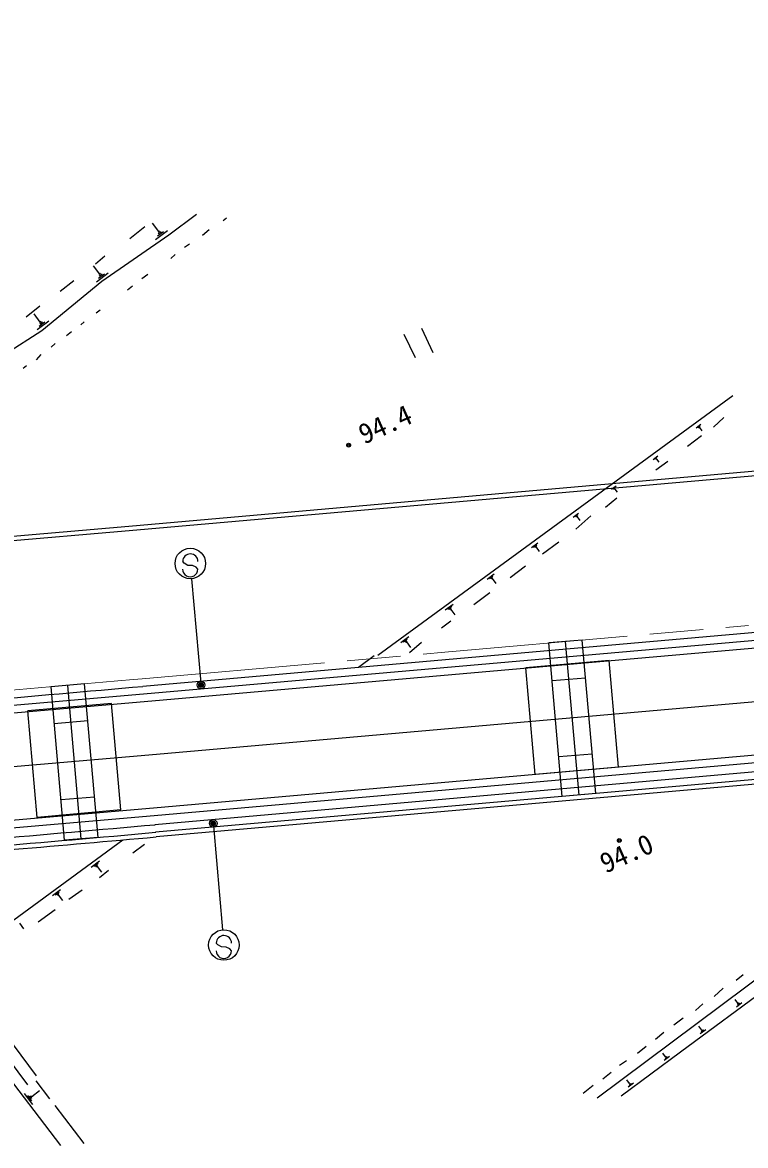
# Model space of a CAD drawing. Units: millimetres, scale not verified. Extents: x -1553829 to 1976667, y 20000 to 3795123.
# Drawn here: x 382537 to 429932, y 253466 to 327063 of the extents above; entities that cross this region are included whole.
import ezdxf
from ezdxf.enums import TextEntityAlignment as Align

# ---------------------------------------------------------------- set-up
doc = ezdxf.new("R2010")
doc.units = ezdxf.units.MM
doc.header["$LTSCALE"] = 1000
doc.header["$PDMODE"] = 32
doc.header["$PDSIZE"] = 500
doc.linetypes.add('CHAIN', pattern=[18.5, 12, -1.5, 3.5, -1.5])
for name, color, linetype, lineweight in [('M-BGD', 7, 'Continuous', 25), ('M-BMK', 2, 'CHAIN', 13), ('M-STR-STR1', 1, 'Continuous', 25), ('M-STR-STRC', 7, 'Continuous', 25)]:
    doc.layers.add(name, color=color, linetype=linetype, lineweight=lineweight)
doc.styles.add('ＭＳ ゴシック', font='')
doc.styles.get('ＭＳ ゴシック').set_extended_font_data('MS Gothic')

msp = doc.modelspace()

# ---------------------------------------------------------------- linework, layer by layer
at = {"layer": 'M-BGD'}
for p, q in [((393934, 314482), (392122, 313131)), ((390560, 313676), (389565, 312876)), ((391474, 313354), (391061, 313902)), ((395904, 314245), (395684, 314065)), ((392122, 313131), (387738, 310082)), ((392042, 313413), (391258, 312824)), ((391787, 313344), (391395, 313049)), ((391522, 313390), (391425, 313317)), ((391630, 313349), (391434, 313202)), ((394778, 313468), (394339, 313108)), ((393494, 312526), (393151, 312317)), ((387334, 311251), (387931, 311777)), ((392540, 311853), (392272, 311597)), ((387598, 310577), (387191, 311118)), ((388159, 310636), (387386, 310054)), ((387646, 310613), (387549, 310541)), ((387738, 310082), (383817, 306846)), ((385905, 310129), (385015, 309422)), ((387907, 310568), (387521, 310277)), ((387753, 310572), (387559, 310427)), ((390755, 310536), (390364, 310252)), ((389753, 309788), (389424, 309518)), ((383669, 308465), (382791, 307745)), ((383707, 307430), (383306, 307965)), ((387639, 308201), (387358, 308007)), ((384261, 307488), (383498, 306915)), ((384013, 307421), (383631, 307134)), ((383755, 307466), (383659, 307395)), ((383860, 307426), (383669, 307282)), ((386575, 307438), (386355, 307258)), ((389527, 293766), (543000, 307280)), ((408694, 307024), (409446, 305441)), ((383817, 306846), (381426, 305328)), ((385745, 306794), (385415, 306524)), ((407545, 306632), (408284, 305111)), ((384681, 306031), (384413, 305776)), ((383740, 305297), (383425, 304965)), ((382800, 304563), (382581, 304383)), ((429105, 302592), (405827, 285570)), ((389500, 294064), (476495, 301725)), ((428506, 301174), (427833, 300536)), ((426697, 300507), (427002, 300728)), ((426795, 300531), (426948, 300642)), ((426855, 300529), (426932, 300584)), ((426896, 300512), (426935, 300540)), ((426916, 300526), (427070, 300312)), ((427051, 299968), (426122, 299276)), ((423868, 298434), (424173, 298655)), ((423967, 298459), (424119, 298569)), ((424027, 298456), (424103, 298511)), ((424828, 298301), (424044, 297723)), ((424068, 298439), (424106, 298467)), ((424087, 298453), (424242, 298239)), ((421151, 296471), (421456, 296692)), ((421249, 296496), (421401, 296606)), ((390470, 283057), (543943, 296571)), ((390513, 282559), (543986, 296073)), ((421497, 295890), (420756, 295283)), ((421309, 296493), (421385, 296548)), ((421350, 296476), (421389, 296504)), ((421369, 296490), (421524, 296277)), ((418636, 294654), (418994, 294914)), ((418752, 294683), (418931, 294813)), ((419796, 294734), (418800, 293862)), ((418822, 294680), (418912, 294745)), ((418871, 294660), (418916, 294693)), ((418893, 294676), (419075, 294426)), ((377730, 293048), (389501, 294064)), ((377938, 292765), (389527, 293766)), ((415906, 292656), (416318, 292955)), ((416626, 292243), (417688, 293024)), ((494092, 292683), (390426, 283555)), ((416039, 292689), (416245, 292839)), ((416120, 292685), (416223, 292760)), ((416176, 292663), (416228, 292700)), ((416202, 292681), (416411, 292393)), ((412994, 290591), (413462, 290930)), ((413145, 290629), (413379, 290799)), ((415512, 291423), (414510, 290674)), ((413237, 290625), (413354, 290709)), ((413300, 290599), (413359, 290641)), ((413330, 290620), (413567, 290293)), ((412116, 288931), (413164, 289718)), ((391127, 275586), (544600, 289100)), ((391171, 275088), (544644, 288602)), ((410244, 288569), (410769, 288950)), ((410414, 288612), (410676, 288802)), ((410517, 288607), (410648, 288702)), ((410588, 288578), (410654, 288626)), ((410621, 288602), (410887, 288235)), ((410606, 287839), (410009, 287376)), ((407331, 286436), (407856, 286816)), ((407500, 286478), (407763, 286669)), ((407604, 286474), (407735, 286569)), ((407675, 286445), (407741, 286492)), ((407708, 286469), (407974, 286101)), ((408703, 286425), (407900, 285752)), ((419227, 286593), (417035, 286400)), ((417921, 276339), (417035, 286400)), ((419017, 276435), (418131, 286496)), ((420113, 276531), (419227, 286593)), ((405599, 285551), (404574, 284800)), ((421002, 285243), (415523, 284761)), ((421616, 278270), (421002, 285243)), ((416137, 277788), (415523, 284761)), ((419446, 284102), (417255, 283909)), ((386603, 283721), (384412, 283528)), ((385297, 273467), (384412, 283528)), ((386393, 273564), (385507, 283624)), ((387489, 273659), (386603, 283721)), ((494890, 283618), (391224, 274490)), ((388373, 282428), (382895, 281946)), ((383509, 274973), (382895, 281946)), ((388987, 275455), (388373, 282428)), ((491455, 282513), (391294, 273693)), ((386817, 281287), (384626, 281094)), ((419885, 279122), (417693, 278929)), ((451924, 279032), (425673, 259574)), ((421616, 278270), (416137, 277788)), ((387256, 276306), (385064, 276113)), ((420113, 276532), (417921, 276339)), ((388987, 275455), (383509, 274973)), ((389108, 273476), (377670, 265101)), ((387489, 273660), (385297, 273467)), ((390546, 273187), (389781, 272624)), ((442698, 273363), (420206, 256563)), ((387047, 271719), (387587, 272114)), ((387221, 271764), (387491, 271961)), ((387328, 271759), (387463, 271858)), ((387401, 271730), (387469, 271779)), ((387435, 271754), (387712, 271376)), ((371637, 271006), (385029, 253466)), ((388174, 271498), (387588, 271017)), ((384505, 269858), (385035, 270246)), ((386446, 270205), (385569, 269582)), ((384676, 269902), (384941, 270096)), ((384781, 269897), (384914, 269994)), ((384853, 269869), (384919, 269917)), ((384886, 269893), (385158, 269522)), ((383574, 268132), (384677, 268924)), ((382348, 268039), (382614, 267675)), ((429766, 264650), (429327, 264290)), ((378256, 263578), (382871, 257448)), ((428469, 263769), (427872, 263243)), ((427137, 262751), (426650, 262315)), ((429434, 262788), (429246, 263043)), ((429698, 262814), (429333, 262544)), ((429580, 262783), (429397, 262648)), ((429457, 262805), (429412, 262771)), ((429507, 262786), (429416, 262718)), ((425854, 261808), (425243, 261344)), ((427063, 261029), (426876, 261280)), ((424570, 260866), (424021, 260415)), ((427322, 261054), (426963, 260788)), ((427206, 261023), (427026, 260890)), ((427085, 261045), (427040, 261012)), ((427134, 261026), (427044, 260959)), ((423410, 259951), (422861, 259501)), ((425673, 259574), (421784, 256702)), ((424696, 259273), (424513, 259520)), ((424951, 259298), (424598, 259036)), ((424837, 259268), (424660, 259137)), ((424718, 259289), (424674, 259256)), ((424767, 259270), (424678, 259205)), ((422127, 259009), (421673, 258710)), ((384326, 256532), (383435, 257696)), ((421124, 258260), (420575, 257810)), ((422335, 257521), (422155, 257765)), ((383220, 256165), (382674, 256880)), ((383162, 256686), (383662, 257068)), ((419951, 257408), (419292, 256867)), ((422586, 257546), (422238, 257288)), ((422474, 257516), (422300, 257387)), ((422357, 257537), (422313, 257505)), ((422404, 257518), (422317, 257454)), ((383155, 256398), (382882, 256756)), ((383159, 256542), (383022, 256721)), ((383196, 256641), (383128, 256731)), ((384656, 256100), (386556, 253600))]:
    msp.add_line(p, q, dxfattribs=at)
for points in [[(339811, 278891), (360529, 280471), (390470, 283057)], [(330588, 277686), (360571, 279973), (390513, 282559)], [(330848, 270686), (361150, 272997), (391127, 275586)], [(330882, 270187), (361191, 272498), (391171, 275088)], [(378932, 264084), (379403, 263460), (383443, 258039)]]:
    msp.add_lwpolyline(points, dxfattribs=at)
for centre, radius in [((403918, 299361), 125), ((403918, 299361), 62.5), ((421657, 273460), 125), ((421657, 273460), 62.5)]:
    msp.add_circle(centre, radius, dxfattribs=at)
for centre, radius, start, end in [((211419, 2029875), 1765248, 274.21554, 274.21554), ((-686051, 12508031), 12271782, 274.92976, 275.03244), ((-685253, 12498967), 12271783, 274.92976, 275.03244), ((-684919, 12495124), 12268726, 274.94537, 275.03246)]:
    msp.add_arc(centre, radius, start, end, dxfattribs=at)
at = {"layer": 'M-BMK'}
for p, q in [((410212, 285799), (430135, 287554)), ((390382, 284053), (410212, 285799)), ((389810, 284003), (390382, 284053))]:
    msp.add_line(p, q, dxfattribs=at)
msp.add_lwpolyline([(389810, 284003), (388795, 283913), (387798, 283826), (386802, 283738), (385806, 283650), (384810, 283563), (383814, 283475), (382818, 283388), (381821, 283301), (380825, 283213), (379829, 283126), (378833, 283039), (377837, 282952), (376840, 282865), (375844, 282779), (374848, 282692), (373852, 282606), (372855, 282520), (371859, 282434), (371112, 282370)], dxfattribs=at)
at = {"layer": 'M-STR-STR1'}
msp.add_line((494934, 283120), (391268, 273992), dxfattribs=at)
msp.add_arc((-685209, 12498469), 12271783, 274.92976, 275.03244, dxfattribs=at)
at = {"layer": 'M-STR-STRC'}
for p, q in [((390820, 279072), (544293, 292587)), ((393140, 291620), (393040, 291738)), ((393384, 291480), (393140, 291620)), ((393685, 291478), (393384, 291480)), ((393930, 291366), (393685, 291478)), ((394036, 291230), (393930, 291366)), ((393627, 290613), (394228, 283789)), ((395052, 274425), (395653, 267602)), ((395341, 266616), (395242, 266734)), ((395586, 266477), (395341, 266616)), ((395887, 266475), (395586, 266477)), ((396132, 266363), (395887, 266475)), ((396238, 266227), (396132, 266363))]:
    msp.add_line(p, q, dxfattribs=at)
msp.add_lwpolyline([(330825, 274194), (360860, 276485), (390820, 279072)], dxfattribs=at)
for centre, radius in [((393539, 291609), 1000), ((394241, 283640), 150), ((394241, 283640), 120), ((394241, 283640), 90), ((394241, 283640), 60), ((394241, 283640), 30), ((395039, 274575), 150), ((395039, 274575), 120), ((395039, 274575), 90), ((395039, 274575), 60), ((395039, 274575), 30), ((395741, 266605), 1000)]:
    msp.add_circle(centre, radius, dxfattribs=at)
for centre, start, end in [((393540, 291734), 359.55488, 179.55488), ((393536, 291234), 179.55488, 359.55488), ((395742, 266730), 359.55488, 179.55488), ((395738, 266230), 179.55488, 359.55488)]:
    msp.add_arc(centre, 500, start, end, dxfattribs=at)
for p in [(394241, 283640), (395039, 274575)]:
    msp.add_point(p, dxfattribs=at)

# ---------------------------------------------------------------- texts
at = {"layer": 'M-BGD', "style": 'ＭＳ ゴシック'}
for s, p in [('94.4', (404398, 300605)), ('94.0', (420220, 272489))]:
    msp.add_text(s, height=1320, rotation=24.034, dxfattribs=at).set_placement(p, align=Align.TOP_LEFT)

doc.saveas('drawing.dxf')
